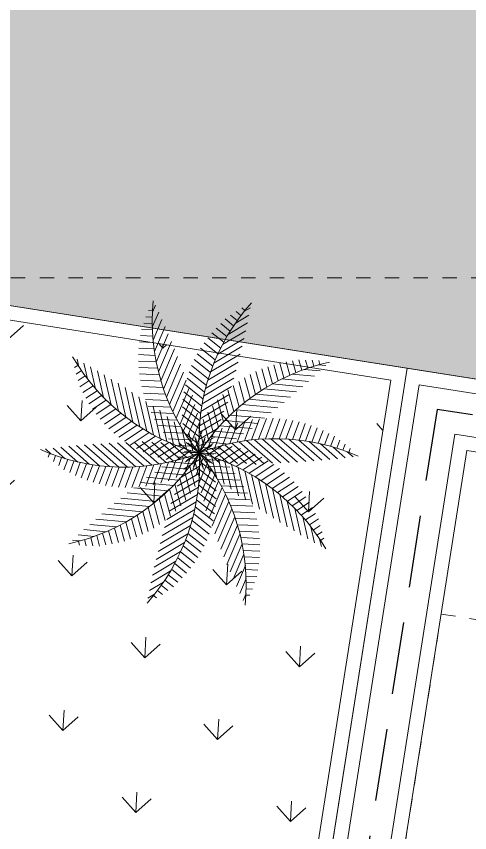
# Model space of a CAD drawing. Header units: inches. Extents: x 0 to 558, y -1 to 295.
# Drawn here: x 396.34 to 399.49, y 190.48 to 196.15 of the extents above; entities that cross this region are included whole.
import ezdxf

# ---------------------------------------------------------------- set-up
doc = ezdxf.new("R2010")
doc.units = ezdxf.units.IN
doc.header["$MEASUREMENT"] = 0
for name, pattern in [('DASHDOT2', [0.5, 0.25, -0.125, 0, -0.125]), ('DASHED', [0.75, 0.5, -0.25]), ('DASHED2', [0.375, 0.25, -0.125])]:
    doc.linetypes.add(name, pattern=pattern)
for name, color, linetype, lineweight in [('ARSIR', 31, 'Continuous', 5), ('ATAP', 3, 'Continuous', 20), ('DINDING2', 146, 'Continuous', 5), ('GSB', 1, 'Continuous', 15), ('POHON', 98, 'Continuous', 5), ('RUMPUT', 93, 'Continuous', 0), ('SAN', 4, 'Continuous', 5)]:
    doc.layers.add(name, color=color, linetype=linetype, lineweight=lineweight)
doc.layers.add('HID', color=1, linetype='Continuous')
pattern_1 = [(86.66968846814034, (37.07979678488971, 226.1472495293129), (-0.5066041251576352, 0.5692059985833484), [0.1428749999999999, -0.9347549999999997]), (41.66968846814034, (37.07979678488971, 226.1472495293129), (-0.5066044704663831, 0.5692063865624448), [0.142875, -0.6191249999999999]), (131.6696884681403, (37.07979678488971, 226.1472495293129), (-0.5692063865624448, -0.5066044704663831), [0.142875, -0.6191249999999999])]

# ---------------------------------------------------------------- blocks, each defined once
blk = doc.blocks.new('DENAH LT1')
at = {"layer": 'ATAP', "linetype": 'DASHED2', "ltscale": 0.3}
blk.add_lwpolyline([(-0.1999999999995916, 16.875), (-0.1999999999995916, 17.75000000000045), (-3.799999999999501, 17.75000000000001), (-3.799999999999501, 16.875)], dxfattribs=at)
at = {"layer": 'HID', "linetype": 'DASHED'}
blk.add_lwpolyline([(12.35000000000082, 15.40000000000055), (12.85000000000082, 15.40000000000055), (12.85000000000036, -2), (-8.349999999999909, -2), (-8.349999999999909, 11.90000000000009), (-8.349999999999454, 11.90000000000009), (-8.349999999999454, 12.5), (-5.199999999999364, 12.5), (-5.199999999999364, 18), (9.200000000000728, 18), (9.200000000000728, 15.40000000000055), (12.35000000000082, 15.40000000000055)], close=True, dxfattribs=at)
at = {"layer": 'SAN', "ltscale": 0.01}
for points in [[(-8.599999999999454, 12.40000000000009), (-8.599999999999454, 12.75), (-5.449999999999364, 12.75), (-5.449999999999364, 18.25), (9.450000000000728, 18.25), (9.450000000000728, 15.65000000000055), (12.60000000000082, 15.65000000000055), (12.60000000000082, 15.65000000000055), (13.10000000000082, 15.65000000000055), (13.10000000000036, -2.25), (-8.599999999999454, -2.25), (-8.599999999999454, 12.40000000000009), (-8.599999999999454, 12.40000000000009)], [(-8.499999999999545, 12.30000000000018), (-8.499999999999545, 12.65000000000055), (-5.349999999999455, 12.65000000000055), (-5.349999999999455, 18.15000000000055), (9.350000000000819, 18.15000000000055), (9.350000000000819, 15.55000000000018), (12.50000000000091, 15.55000000000018), (12.50000000000091, 15.55000000000018), (13.00000000000045, 15.55000000000018), (13.00000000000045, -2.149999999999636), (-8.499999999999545, -2.149999999999636), (-8.499999999999545, 12.30000000000018), (-8.499999999999545, 12.30000000000018)], [(-8.199999999999818, 12), (-8.199999999999818, 12.35000000000036), (-5.049999999999273, 12.35000000000036), (-5.049999999999273, 17.85000000000036), (9.050000000000637, 17.85000000000036), (9.050000000000637, 15.25), (12.20000000000073, 15.25), (12.20000000000073, 15.25), (12.70000000000073, 15.25), (12.70000000000073, -1.849999999999909), (-8.199999999999818, -1.849999999999909), (-8.199999999999818, 12), (-8.199999999999818, 12)], [(-8.099999999999454, 11.90000000000009), (-8.099999999999454, 12.25), (-4.949999999999364, 12.25), (-4.949999999999364, 17.75), (8.950000000000728, 17.75), (8.950000000000728, 15.15000000000055), (12.10000000000082, 15.15000000000055), (12.10000000000082, 15.15000000000055)]]:
    blk.add_lwpolyline(points, dxfattribs=at)
blk = doc.blocks.new('A$C08441736')
at = {"color": 82}
for p, q in [((0.00566543442131916, 0.7472691270879961), (-0.01974977966399287, 0.7762908332818126)), ((0.002807607753356147, 0.754835075970675), (0.02185684412925323, 0.7619937811421488)), ((0.02946861037508409, 0.6757506528826956), (-0.02457915258065034, 0.7374679491316772)), ((0.01379679417151334, 0.7247020872500829), (0.04359233046906254, 0.735899253140165)), ((0.02386531215934951, 0.694223111229878), (0.0635082221866233, 0.7091209212745626)), ((0.05716982247656041, 0.5554434409701418), (-0.03322720528564879, 0.6586680674360558)), ((0.0458468585029489, 0.6127107251555899), (-0.02907458873705928, 0.6982637416328613)), ((0.03300972796386568, 0.663396857505286), (0.08471192071885575, 0.6828265473546931)), ((0.06473037586848869, 0.5024724642686946), (-0.03702761772409349, 0.6186702103510975)), ((0.04122395243398194, 0.6322210377726624), (0.09819646773402912, 0.6536313154269715)), ((0.04849915342044239, 0.6006923329093283), (0.1130781847703284, 0.624961140150246)), ((0.06932718250917508, 0.4528857985220568), (-0.04046589991924911, 0.578258835697877)), ((0.05482362643432789, 0.5688063443670286), (0.1263643101218606, 0.5956913413390156)), ((-0.2666918404893454, 0.4694586146897332), (-0.2208832146974167, 0.538921085503855)), ((0.07149513377830788, 0.4060726497225474), (-0.0435315398944694, 0.5374219398200448)), ((0.06018261905938743, 0.5365575281860621), (0.1380715917463536, 0.565828212877685)), ((0.06455810279627648, 0.5039391092543698), (0.1482035497565011, 0.5353730776249903)), ((-0.2439793741864275, 0.4456416042565444), (-0.1947852091228128, 0.5202377790136552)), ((-0.2218580361830151, 0.4209282291858905), (-0.1696193169514689, 0.5001410509472464)), ((0.07161347919416881, 0.3615999517524948), (-0.04621339081740766, 0.4961467941175514)), ((0.0679284837784611, 0.4709429725944596), (0.1567506238249644, 0.5043223428088395)), ((-0.200342836100985, 0.395295729453753), (-0.1453990903044861, 0.4786103513798315)), ((-0.1794513575636968, 0.3687174419174998), (-0.1221465939953446, 0.4556122220612632)), ((0.06996276013348961, 0.3191473536054466), (-0.04849961653441926, 0.4544198828524945)), ((0.07026824096025602, 0.4375595273945145), (0.163689771112706, 0.4726673489277514)), ((-0.2101127245220167, 0.4071418029772511), (-0.372629616358495, 0.4440359660337253)), ((-0.1592040857932985, 0.3411623035595841), (-0.09989339580207994, 0.4310987948045896)), ((0.06675740367071836, 0.2784700003873045), (-0.05037763088962442, 0.4122268338572002)), ((0.07154747668954241, 0.4037775381134943), (0.1689834745446868, 0.4403939970606863)), ((-0.1808427366245919, 0.3705434598219259), (-0.3511064460506782, 0.4091962853047686)), ((-0.1546065971754947, 0.3346338530685725), (-0.3290151870935644, 0.3742276385647984)), ((-0.1396248141135347, 0.3125942350821512), (-0.07868207214907451, 0.4050055083272164)), ((-0.1207411503147712, 0.2829713730740712), (-0.05856840823259885, 0.3772477720635225)), ((0.07077943387875986, 0.3349634551150816), (0.1744011313708283, 0.3739045006811985)), ((0.07173135968986184, 0.3695839151537894), (0.1725780590376136, 0.4074821161053161)), ((-0.1309890458361884, 0.2993187113926867), (-0.3063383194862928, 0.3391260484687246)), ((-0.1025851512842938, 0.2522451076816979), (-0.03962458334714516, 0.3477161360561434)), ((0.06216561230936855, 0.239375821174622), (-0.05183402993761547, 0.3695523411277806)), ((0.06864475738896336, 0.2998985172383688), (0.174357839285591, 0.3396255052988132)), ((0.1909946142659727, 0.1571190772575214), (0.1752828049587184, 0.329441402647613)), ((0.2176884335036204, 0.1860479453779104), (0.2015444940145606, 0.363109742610178)), ((-0.109672685363675, 0.2645259800958651), (-0.2830572130666493, 0.3038872856454526)), ((-0.0851941248928895, 0.2203588666581467), (-0.02194381955201449, 0.3162692418936382)), ((0.05632212910661626, 0.201710952482209), (-0.05285451600304211, 0.3263800781075639)), ((0.0652728234988227, 0.2643686178915085), (0.1723254554351827, 0.3045990090074687)), ((0.1641282827016711, 0.1300822716430443), (0.1490811948779044, 0.2951141348380558)), ((-0.09040854061795085, 0.2301991374878546), (-0.2591520271716353, 0.2685068459191602)), ((-0.06861165347830298, 0.1872465633918048), (-0.005647303296973114, 0.2827233270185147)), ((0.04933677223766404, 0.1653499926192856), (-0.05773778463544272, 0.2876187376305334)), ((0.06060019717440474, 0.228349918181625), (0.1681454731998504, 0.2687654450016511)), ((0.1371045743162791, 0.1047715269317349), (0.1223472032746941, 0.2666258649524905)), ((-0.07299716348839803, 0.1962929053761992), (-0.2346015982297304, 0.2329799247907538)), ((-0.1984471868928999, 0.1281982177935803), (-0.2036513190779949, 0.2429689379783546)), ((-0.1655687621803764, 0.1111567338722715), (-0.1707493664402972, 0.2254085746709831)), ((0.04130033747129276, 0.1301892616360024), (-0.05352556702227704, 0.2384712352025399)), ((-0.05288891597233891, 0.1528305920825241), (0.009105190539571244, 0.2468361148369374)), ((-0.03808642008185608, 0.1170192011278894), (0.02209830816702548, 0.2082810509906796)), ((0.05455277482815408, 0.1918145699722003), (0.1616118377610208, 0.2320473778573693)), ((0.1099360028843096, 0.08104959586829173), (0.09686678179357529, 0.2243888208647011)), ((-0.05727599994051528, 0.1627703811657349), (-0.2157689012499605, 0.1987510283349651)), ((-0.1326195999610296, 0.09255522143683195), (-0.137720374150896, 0.2050465084469934)), ((-0.09959472175923947, 0.07228388634386779), (-0.1045466232503537, 0.1814919694988762)), ((0.03228879813110013, 0.09614200537512763), (-0.05314224404918914, 0.1936959585963825)), ((-0.02427630925884795, 0.07970299492074169), (0.03303244322840831, 0.1666038237105476)), ((0.04704353628967006, 0.1547298710734003), (0.152452881917973, 0.1943427150100676)), ((0.08263303930145408, 0.05880163686603056), (0.07085864933672183, 0.1879395495720353)), ((-0.2084497039024756, 0.1330942074615751), (-0.3674827582795341, 0.0649008617813762)), ((-0.04311065310889493, 0.1296010544289344), (-0.1834729685027166, 0.1614657430321106)), ((-0.03038866646942191, 0.09675939557742495), (-0.1568446064467251, 0.1254670949203301)), ((-0.0664881917291849, 0.05021182083096416), (-0.07120346261518751, 0.1542013076864842)), ((0.02236636693141241, 0.0631348991532067), (-0.05225500005033263, 0.1483452531189371)), ((0.03796959955702172, 0.1170571584173397), (0.1403024369584731, 0.1555138502165159)), ((0.05520453357728686, 0.03793058572341489), (0.04491996894924247, 0.1507285491961639)), ((0.1365798517828074, 0.0009517392532594475), (0.2102593123450726, 0.1245975036519857)), ((-0.1744340207131542, 0.1158976401668802), (-0.3267388437476984, 0.05058935890019332)), ((-0.1420112868810523, 0.09801801646857615), (-0.2913836313021894, 0.03396718151438043)), ((-0.161694104339016, -0.003073097961526829), (-0.2319414368590564, 0.08493610510473634)), ((-0.1230612248246859, -6.141618461915309e-05), (-0.1912582979951011, 0.08537912434360319)), ((-0.08330384480947411, 0.001541437820726751), (-0.148242065856462, 0.08289913323579677)), ((-0.01901499167739419, 0.06422382698269011), (-0.1294703351128017, 0.08929911241990252)), ((0.01158777512872604, 0.03110544519077084), (-0.05084354363143864, 0.1023959479686183)), ((-0.03329285898968129, 0.02618132102906184), (-0.03765503533060026, 0.1223837429535486)), ((-0.01154549432744162, 0.04075018516845842), (0.04147179572232251, 0.1211436023264926)), ((1.894704264335178e-14, -1.880081052944987e-13), (-0.003845758243248748, 0.08481345737150472)), ((0.02765802895538512, 0.01835371044935618), (0.01905353725850189, 0.1127251471825726)), ((0.0272082982269601, 0.07875033395588431), (0.1246510784902195, 0.1153693417328074)), ((0.06695644472972218, -0.001761922239592681), (0.1249370365837962, 0.09553866255534753)), ((0.1014142680523294, -0.0009989583318413511), (0.1677939470728966, 0.1103966204414351)), ((-0.1992842312047717, -0.007391189908092856), (-0.2706309751609296, 0.08199540815473581)), ((-0.1110548394786971, 0.07950964940775544), (-0.2433399320319482, 0.02278582504208476)), ((-0.08145869335140878, 0.06041798539996412), (-0.2006376601337222, 0.009314065454344638)), ((-0.04232348310050116, 0.001612082126875986), (-0.1023989227347981, 0.07687745344270765)), ((-0.008908614943104763, 0.03197595710442906), (-0.1013201189626472, 0.05295497694084384)), ((1.894704264335178e-14, -1.880081052944987e-13), (-0.0529633832140553, 0.06635504838595584)), ((1.894789002596298e-14, -1.860837407444866e-13), (-0.04888597462231965, 0.05582303527801274)), ((1.894704264335178e-14, -1.880081052944987e-13), (-0.006737627381290692, 0.0738962391444137)), ((1.894704264335178e-14, -1.880081052944987e-13), (0.04674081566398187, 0.07087600834448317)), ((1.894704264335178e-14, -1.880081052944987e-13), (0.03798426451583729, 0.06374359129837201)), ((0.01461185675095773, 0.03975386362128421), (0.1047578103838111, 0.07363072313024543)), ((0.03316385578291256, -0.001408517864099476), (0.08167281452160252, 0.07999717155953721)), ((0.06830026056613134, 0.04771772204520906), (0.1686572385031047, 0.02006769247275918)), ((0.0995225227043431, 0.07238325981776446), (0.2049158035362443, 0.04334564438093465)), ((-0.1014142680522915, 0.0009989583314653347), (-0.1677939470728587, -0.1103966204418111)), ((-0.05313326976122303, 0.04078143579230484), (-0.1572324026970039, -0.003856254058410107)), ((-0.03518797518921551, -0.0235729173552091), (-0.1280299020656827, 0.002006589685229696)), ((-0.06695644472968436, 0.001761922239216664), (-0.1249370365837583, -0.09553866255572348)), ((-0.02600221689933929, 0.02063274022693533), (-0.1130958525943055, -0.01671299540492519)), ((1.894704264335178e-14, -1.880081052944987e-13), (-0.0818507959562948, 0.02255126624202327)), ((-0.03316385578287466, 0.001408517863723459), (-0.0816728145215647, -0.07999717155991322)), ((1.894704264335178e-14, -1.880081052944987e-13), (-0.07236154113076028, 0.01642732929051107)), ((1.894789002596298e-14, -1.860837407444866e-13), (0.0794739866494738, 0.02986633311671155)), ((1.894704264335178e-14, -1.880081052944987e-13), (0.06819745840560268, 0.02924305814128713)), ((0.02600221689937713, -0.02063274022731134), (0.1130958525943282, 0.01671299540454924)), ((0.03518797518925335, 0.02357291735483309), (0.1280299020657205, -0.00200658968560566)), ((0.05313326976126087, -0.04078143579268079), (0.1572324026970265, 0.003856254058034097)), ((0.1230612248247237, 6.141618424319036e-05), (0.1912582979951389, -0.08537912434397919)), ((0.1616941043390538, 0.003073097961150812), (0.2319414368590942, -0.08493610510511235)), ((-0.2092430108197768, -0.0087665843703575), (-0.2940729563988652, -0.1511246226212385)), ((-0.1725030890191331, -0.004173899009777032), (-0.2556997179623468, -0.143790974142743)), ((-0.1365798517827696, -0.0009517392536354101), (-0.2102593123450347, -0.1245975036523617)), ((-0.06830026056609352, -0.04771772204558507), (-0.1686572385030668, -0.0200676924731352)), ((-0.01461185675091989, -0.03975386362166015), (-0.1047578103837733, -0.07363072313062144)), ((1.894621879914643e-14, -1.898790152736771e-13), (-0.07947398664943592, -0.02986633311708757)), ((1.894704264335178e-14, -1.880081052944987e-13), (-0.06819745840558004, -0.02924305814166313)), ((-0.05520453357724902, -0.03793058572379085), (-0.04491996894920457, -0.1507285491965398)), ((1.894704264335178e-14, -1.880081052944987e-13), (-0.04674081566394403, -0.07087600834485912)), ((0.01154549432747946, -0.04075018516883443), (-0.04147179572228465, -0.1211436023268686)), ((1.894704264335178e-14, -1.880081052944987e-13), (-0.03798426451579944, -0.06374359129874796)), ((-0.02765802895534727, -0.01835371044973219), (-0.01905353725846404, -0.1127251471829486)), ((-0.01158777512868821, -0.03110544519114685), (0.05084354363147653, -0.1023959479689942)), ((1.894704264335178e-14, -1.880081052944987e-13), (0.07236154113079812, -0.01642732929088709)), ((1.894704264335178e-14, -1.880081052944987e-13), (0.003845758243286589, -0.08481345737188073)), ((1.894704264335178e-14, -1.880081052944987e-13), (0.05296338321409319, -0.06635504838633179)), ((1.894704264335178e-14, -1.880081052944987e-13), (0.08185079595633261, -0.02255126624239929)), ((1.894704264335178e-14, -1.880081052944987e-13), (0.006737627381328533, -0.07389623914478972)), ((1.894621879914643e-14, -1.898790152736771e-13), (0.04888597462235755, -0.05582303527838876)), ((0.008908614943142603, -0.03197595710480507), (0.101320118962685, -0.05295497694121985)), ((0.03329285898971913, -0.02618132102943786), (0.0376550353306381, -0.1223837429539246)), ((0.042323483100539, -0.001612082127252002), (0.102398922734836, -0.07687745344308365)), ((0.08145869335144662, -0.06041798540034014), (0.2006376601337449, -0.009314065454720648)), ((0.08330384480951193, -0.001541437821102714), (0.1482420658564999, -0.08289913323617279)), ((-0.1290069566399915, -0.0975275983894172), (-0.2375687540865585, -0.06761700351559412)), ((-0.09952252270430527, -0.07238325981814046), (-0.2049158035362065, -0.04334564438131067)), ((-0.0272082982269222, -0.07875033395626028), (-0.1246510784901816, -0.1153693417331834)), ((-0.1099360028842717, -0.08104959586866774), (-0.09686678179353746, -0.2243888208650771)), ((-0.08263303930141624, -0.05880163686640657), (-0.07085864933668401, -0.1879395495724113)), ((0.02427630925888579, -0.07970299492111771), (-0.03303244322837047, -0.1666038237109236)), ((-0.02236636693137457, -0.06313489915358272), (0.05225500005037047, -0.1483452531193132)), ((0.01901499167743204, -0.06422382698306607), (0.1294703351128396, -0.08929911242027852)), ((0.06648819172920754, -0.05021182083134016), (0.07120346261522535, -0.1542013076868602)), ((0.0995947217592773, -0.07228388634424375), (0.1045466232503763, -0.1814919694992523)), ((-0.1832473036460108, -0.1491190622882713), (-0.2940089102437767, -0.1186023831208163)), ((-0.1568798973308638, -0.1231159303609666), (-0.2671407497786227, -0.09273721735528798)), ((-0.03796959955698388, -0.1170571584177157), (-0.1403024369584352, -0.1555138502168919)), ((-0.1371045743162412, -0.1047715269321109), (-0.1223472032746563, -0.2666258649528666)), ((-0.03228879813106229, -0.09614200537550363), (0.05314224404922698, -0.1936959585967586)), ((0.03808642008189392, -0.1170192011282654), (-0.02209830816698764, -0.2082810509910556)), ((0.03038866646945975, -0.09675939557780096), (0.156844606446763, -0.1254670949207062)), ((0.1326195999610523, -0.0925552214372079), (0.1377203741509186, -0.2050465084473693)), ((0.1655687621804142, -0.1111567338726474), (0.170749366440335, -0.2254085746713592)), ((-0.208198798247044, -0.1755123016258908), (-0.3184530273680514, -0.1451354134577721)), ((-0.1909946142659348, -0.1571190772578974), (-0.1752828049586806, -0.3294414026479889)), ((-0.1641282827016333, -0.1300822716434203), (-0.1490811948778664, -0.2951141348384319)), ((-0.04704353628963222, -0.1547298710737763), (-0.1524528819179351, -0.1943427150104436)), ((-0.04130033747125492, -0.1301892616363784), (0.05352556702231488, -0.2384712352029159)), ((0.05288891597237674, -0.1528305920829001), (-0.009105190539533351, -0.2468361148373134)), ((0.04311065310893277, -0.1296010544293104), (0.1834729685027544, -0.1614657430324866)), ((0.05727599994055312, -0.1627703811661109), (0.2157689012499985, -0.1987510283353411)), ((0.1984471868929226, -0.1281982177939563), (0.2036513190780176, -0.2429689379787305)), ((-0.2176884335035826, -0.1860479453782864), (-0.2015444940145227, -0.363109742610554)), ((-0.05455277482811623, -0.1918145699725763), (-0.161611837760983, -0.2320473778577454)), ((-0.05632212910657841, -0.201710952482585), (0.05285451600308001, -0.32638007810794)), ((-0.0493367722376262, -0.1653499926196616), (0.05773778463548056, -0.2876187376309095)), ((0.06861165347834079, -0.1872465633921809), (0.005647303297010955, -0.2827233270188906)), ((-0.2441911696789043, -0.2170725541608021), (-0.2278642914922323, -0.396140767150665)), ((-0.0606001971743669, -0.228349918182001), (-0.1681454731998125, -0.2687654450020271)), ((-0.06216561230933071, -0.2393758211749979), (0.05183402993765331, -0.3695523411281566)), ((0.08519412489292738, -0.2203588666585228), (0.02194381955205233, -0.3162692418940143)), ((-0.06527282349878487, -0.2643686178918845), (-0.1723254554351449, -0.3045990090078449)), ((-0.06675740367068055, -0.2784700003876805), (0.05037763088966226, -0.4122268338575761)), ((0.1025851512843316, -0.252245107682074), (0.03962458334718306, -0.3477161360565194)), ((0.1207411503148091, -0.2829713730744472), (0.05856840823263669, -0.3772477720638985)), ((-0.06864475738892553, -0.2998985172387449), (-0.1743578392855532, -0.3396255052991892)), ((-0.06996276013345179, -0.3191473536058225), (0.04849961653445711, -0.4544198828528705)), ((0.1396248141135725, -0.3125942350825272), (0.0786820721491124, -0.4050055083275924)), ((-0.07077943387872196, -0.3349634551154577), (-0.1744011313707905, -0.3739045006815744)), ((-0.07173135968982401, -0.3695839151541656), (-0.1725780590375757, -0.4074821161056921)), ((-0.071613479194131, -0.361599951752871), (0.0462133908174455, -0.4961467941179275)), ((-0.0715474766895046, -0.4037775381138702), (-0.168983474544649, -0.4403939970610622)), ((-0.07149513377826998, -0.4060726497229234), (0.0435315398945073, -0.5374219398204205)), ((-0.07026824096021819, -0.4375595273948904), (-0.1636897711126681, -0.4726673489281273)), ((-0.06792848377842325, -0.4709429725948356), (-0.1567506238249265, -0.5043223428092157)), ((-0.06932718250913726, -0.4528857985224329), (0.04046589991928696, -0.5782588356982526)), ((-0.06455810279623866, -0.5039391092547456), (-0.1482035497564632, -0.5353730776253665)), ((-0.06473037586845086, -0.5024724642690706), (0.03702761772413133, -0.6186702103514737)), ((-0.06018261905934958, -0.5365575281864384), (-0.1380715917463158, -0.5658282128780614)), ((-0.05482362643429005, -0.568806344367405), (-0.1263643101218227, -0.5956913413393919)), ((-0.05716982247652257, -0.555443440970518), (0.03322720528568663, -0.6586680674364314)), ((-0.04849915342040454, -0.600692332909704), (-0.1130781847702906, -0.6249611401506217)), ((-0.04584685850291106, -0.6127107251559655), (0.02907458873709712, -0.698263741633237)), ((-0.0412239524339441, -0.6322210377730381), (-0.0981964677339913, -0.6536313154273468)), ((-0.03300972796382784, -0.6633968575056617), (-0.08471192071881792, -0.6828265473550683)), ((-0.02386531215931166, -0.6942231112302543), (-0.06350822218658542, -0.7091209212749394)), ((-0.02946861037504625, -0.6757506528830713), (0.02457915258068824, -0.737467949132053)), ((-0.01379679417147544, -0.7247020872504593), (-0.0435923304690247, -0.7358992531405402)), ((-0.002807607753318306, -0.7548350759710502), (-0.02185684412921539, -0.7619937811425244)), ((-0.005665434421281318, -0.7472691270883718), (0.01974977966403072, -0.7762908332821878))]:
    blk.add_line(p, q, dxfattribs=at)
at = {"color": 60}
for p, q in [((-0.4414095231827273, 0.6123246748421789), (-0.430206148550073, 0.6293130491928041)), ((-0.4148073582386272, 0.5944058565871884), (-0.3972837919950631, 0.6209779309009567)), ((-0.4346503396685519, 0.6078834819865543), (-0.4722702106763222, 0.6164238474799085)), ((-0.3733556613975053, 0.5640149767260447), (-0.4533577366831734, 0.5821768402535614)), ((-0.3887466634686426, 0.5756659734013995), (-0.3654315885858285, 0.6110200727785069)), ((-0.363229458356432, 0.5561019630160045), (-0.3328219909212946, 0.6022106987121744)), ((-0.3382593240975297, 0.5357083950413065), (-0.3047522364602044, 0.5865172777972973)), ((-0.3230514405004126, 0.5226414965785995), (-0.4339509659352039, 0.5478176190606636)), ((-0.3138414551194256, 0.5144773928435397), (-0.2758607682640374, 0.5720698725694441)), ((-0.2899827351508087, 0.4923985181964611), (-0.2479077109864554, 0.5561994964509658)), ((-0.2802301051360021, 0.4829667616867919), (-0.4140367499466888, 0.5133431989660305)), ((-0.2429779300504193, 0.4445563231096279), (-0.3936011976771809, 0.478750426461771)), ((-0.620727337299771, 0.2363950198650831), (-0.6232292142329074, 0.2915708315503603)), ((-0.588539035835346, 0.2345733534627402), (-0.5912959444741592, 0.2953735750380471)), ((-0.5563052948824146, 0.2317495751548699), (-0.5594302839842005, 0.3006673576068714)), ((-0.5240255480589879, 0.2279111940848522), (-0.5274874125711245, 0.3042583484441464)), ((-0.491699081493399, 0.2230424666932987), (-0.49546814067111, 0.3061644207214747)), ((-0.4593250227838573, 0.2171241532336738), (-0.4633726386229604, 0.3063893310507857)), ((-0.4269023269998735, 0.2101332090525522), (-0.4312004438009683, 0.3049228767928281)), ((-0.3944297591742044, 0.202042398469275), (-0.3989504411586888, 0.3017404669722721)), ((-0.3619058725549101, 0.1928198151538613), (-0.3666208152391661, 0.2968020639242324)), ((-0.329328981651264, 0.1824282876857593), (-0.3342089686970002, 0.2900503863975439)), ((-0.7170232192209041, 0.2359270600741236), (-0.717945014652461, 0.2562561220155823)), ((-0.6849691985851705, 0.2370667918199288), (-0.6864110090965113, 0.2688641453210852)), ((-0.6528706266647502, 0.2372239999003084), (-0.6547889530813504, 0.2795303242894115)), ((-0.2966971287873315, 0.1708246419350327), (-0.3017113984133021, 0.2814081774230847)), ((-0.2640080424390449, 0.157958782238638), (-0.2691235144728948, 0.2707742120800619)), ((-0.7089444572266999, 0.2363070079658156), (-0.7443994730843609, 0.2211039034165961)), ((-0.6335707604084437, 0.2368447496239568), (-0.7089690744354248, 0.2045139658615422)), ((-0.5685550693472079, 0.2329409802396235), (-0.6730728235969493, 0.1881237856432602)), ((-0.5105916572575674, 0.2260131948754874), (-0.636698328719612, 0.1719386763844936)), ((-0.457876925206159, 0.2168347764362963), (-0.5998324981302456, 0.1559642517924772)), ((-0.4092967122546379, 0.2058834769359668), (-0.5624614845636171, 0.1402064495720067)), ((-0.3641048282554302, 0.1934792625782319), (-0.5245706234847167, 0.124671557873195)), ((-0.3217722083090735, 0.1798489962987059), (-0.4861443647148828, 0.1093662446098275)), ((-0.2819074884503658, 0.1651604948966784), (-0.4471661964509221, 0.09429759004026869)), ((-0.2442115362266202, 0.1495420263151125), (-0.4076185606130202, 0.07947312306601757)), ((-0.3404412246288664, -0.03619415831529195), (-0.4094972252768989, 0.05032248745545059)), ((-0.3064328356548943, -0.02738869459048499), (-0.3768825853563751, 0.0608741063589372)), ((-0.2715999084817916, -0.01961625158259373), (-0.342942366666614, 0.06976497706184238)), ((-0.2359001684716202, -0.01292979297101145), (-0.3075709365699105, 0.07686275796575437)), ((-0.4378579204172777, -0.06838426156197583), (-0.5001162833170136, 0.009615979962525544)), ((-0.406124644958314, -0.05672842729414657), (-0.4710583460448183, 0.02462360529919397)), ((-0.373661399998832, -0.04598713357464386), (-0.4408680748947155, 0.03821258883663761)), ((-0.4992241245611433, -0.09432734454596081), (-0.5549674696258389, -0.02448942758320402)), ((-0.4688844387791969, -0.0809255547738465), (-0.5280776570825246, -0.006765472349100759)), ((-0.3251468521595958, -0.03208341705117194), (-0.4171917849912998, -0.1865493427264099)), ((-0.2854698806958132, -0.02256189877154273), (-0.3764834724505218, -0.1752970713326047)), ((-0.2468701652410948, -0.01484818610936702), (-0.3354475660041987, -0.1634950456578043)), ((-0.5579084125819138, -0.1236304597506659), (-0.6055848511913504, -0.0638991473074784)), ((-0.5288939856040719, -0.1085683226454243), (-0.5808010772511347, -0.04353664663064008)), ((-0.4521432673895602, -0.0740153395728999), (-0.5374521830281342, -0.2171771651843196)), ((-0.4082912509606168, -0.05748743685212229), (-0.4976666522472903, -0.2074734672355831)), ((-0.3660317725036853, -0.04363206421474832), (-0.4575829184543325, -0.1972693375642124)), ((-0.6140168395901312, -0.1561607362835934), (-0.6519846991089558, -0.1085927940072137)), ((-0.5862794201218243, -0.1394987033646671), (-0.629316445558383, -0.08557986865397967)), ((-0.5459245506788617, -0.1172697304723576), (-0.6161627865019045, -0.2351405765952933)), ((-0.4978824975974162, -0.09371028489277178), (-0.5769481718542878, -0.2263949660316391)), ((-0.6676202007313253, -0.1918294786155644), (-0.6940391929577484, -0.1587305071919969)), ((-0.6411284711408209, -0.1736067861031608), (-0.6755840604894219, -0.1304391831356838)), ((-0.5968899861794228, -0.1457350731782327), (-0.6551037395485063, -0.2434269397976124)), ((-0.69349608631894, -0.210823729818719), (-0.713352550975188, -0.1859466054152893)), ((-0.6517833632214599, -0.1807921217775889), (-0.6937783227259042, -0.251266292315614)), ((-0.2541483438338258, -0.2293880202834584), (-0.3608690303834959, -0.1999846823218154)), ((-0.2318107009195955, -0.202274620993601), (-0.3406853184016512, -0.1722778389566167)), ((-0.7124458882600825, -0.2255307113181309), (-0.7321934379816866, -0.2586702167066561)), ((-0.7187584162395336, -0.2305866727764757), (-0.7314532872111205, -0.2146819339464287)), ((-0.2752678638307094, -0.2568370328548024), (-0.3791305610373901, -0.2282211188618342)), ((-0.3140392383043259, -0.312690457972206), (-0.4102547035755286, -0.2861814845578732)), ((-0.2952176066566393, -0.2846083386441922), (-0.3955675993456801, -0.2569602336246496)), ((-0.2965242931080978, -0.2864958893311791), (-0.2806709349187787, -0.4603706796242677)), ((-0.2704796405642869, -0.2504471591975931), (-0.2542403500156027, -0.4285547377269868)), ((-0.331768631740796, -0.3410735072351502), (-0.423247154057986, -0.3158696410037347)), ((-0.3222864621661106, -0.3256428120538776), (-0.3071544149037746, -0.4916064844206778)), ((-0.3484365787600016, -0.3697490027776745), (-0.4345835898821888, -0.3460140572455189)), ((-0.3477138783101615, -0.3684612024883379), (-0.333689253677141, -0.5222790017136537)), ((-0.3786892261080589, -0.4279494800062646), (-0.4523694597285379, -0.4076493406398701)), ((-0.3640693636594019, -0.3987097028352407), (-0.4442877430237913, -0.3766081947261427)), ((-0.3923147337792898, -0.4574632185855199), (-0.4588251146085605, -0.439138493841835)), ((-0.372732821033868, -0.4157596046313969), (-0.3602740024433135, -0.5524041214500148)), ((-0.4049610802862936, -0.4872467324778954), (-0.4636374588290114, -0.4710804066751427)), ((-0.3972332158355573, -0.46874528199504), (-0.3869072931496984, -0.5819968480132836)), ((-0.4166403201613288, -0.517296700457711), (-0.4698887578966611, -0.5026258633287484)), ((-0.4210368745856009, -0.5293725475583927), (-0.4135878323929841, -0.6110713670554606)), ((-0.4273615496945791, -0.5476106163445356), (-0.4681900506488457, -0.5363616799776756)), ((-0.4371310401439066, -0.5781867523017277), (-0.467817664342799, -0.5697320729757973)), ((-0.4459523279547244, -0.6090241339792879), (-0.4655712652379818, -0.6036187879115458)), ((-0.4438172051232492, -0.6012233643855909), (-0.4403143959096517, -0.6396411059253447))]:
    blk.add_line(p, q, dxfattribs=at)
for p, q in [((0.443817205123287, 0.6012233643852146), (0.4403143959096895, 0.6396411059249685)), ((0.3972332158355951, 0.4687452819946641), (0.3869072931497362, 0.5819968480129079)), ((0.4210368745856388, 0.5293725475580164), (0.4135878323930219, 0.6110713670550849)), ((0.4371310401439444, 0.578186752301352), (0.4678176643428367, 0.5697320729754211)), ((0.4459523279547622, 0.6090241339789123), (0.4655712652380195, 0.6036187879111705)), ((0.3727328210339059, 0.4157596046310209), (0.3602740024433514, 0.5524041214496391)), ((0.4273615496946168, 0.5476106163441588), (0.4681900506488836, 0.5363616799772989)), ((0.3477138783101993, 0.3684612024879618), (0.3336892536771788, 0.5222790017132776)), ((0.4166403201613667, 0.517296700457335), (0.469888757896699, 0.5026258633283724)), ((0.2965242931081357, 0.2864958893308029), (0.2806709349188165, 0.4603706796238918)), ((0.3222864621661484, 0.3256428120535016), (0.3071544149038124, 0.4916064844203019)), ((0.3923147337793276, 0.4574632185851439), (0.4588251146085983, 0.439138493841459)), ((0.4049610802863314, 0.4872467324775193), (0.4636374588290492, 0.4710804066747669)), ((0.2704796405643247, 0.2504471591972171), (0.2542403500156405, 0.4285547377266107)), ((0.3786892261080968, 0.4279494800058887), (0.4523694597285758, 0.4076493406394942)), ((0.3640693636594397, 0.3987097028348645), (0.4442877430238291, 0.3766081947257667)), ((0.3317686317408338, 0.3410735072347742), (0.4232471540580238, 0.3158696410033587)), ((0.3484365787600394, 0.3697490027772984), (0.4345835898822267, 0.3460140572451428)), ((0.3140392383043638, 0.3126904579718301), (0.4102547035755663, 0.2861814845574973)), ((0.2752678638307473, 0.2568370328544263), (0.3791305610374278, 0.2282211188614582)), ((0.2952176066566772, 0.284608338643816), (0.3955675993457179, 0.2569602336242737)), ((0.651783363221497, 0.1807921217772128), (0.6937783227259419, 0.251266292315238)), ((0.7124458882601197, 0.2255307113177548), (0.7321934379817249, 0.2586702167062801)), ((0.2541483438338636, 0.2293880202830823), (0.3608690303835338, 0.1999846823214394)), ((0.4082912509606546, 0.05748743685174628), (0.497666652247328, 0.2074734672352071)), ((0.4521432673895981, 0.07401533957252389), (0.5374521830281724, 0.2171771651839435)), ((0.4978824975974539, 0.09371028489239577), (0.5769481718543261, 0.226394966031263)), ((0.5459245506788996, 0.1172697304719816), (0.6161627865019422, 0.2351405765949172)), ((0.59688998617946, 0.1457350731778567), (0.6551037395485446, 0.2434269397972364)), ((0.6934960863189783, 0.2108237298183429), (0.7133525509752264, 0.1859466054149133)), ((0.718758416239572, 0.2305866727760996), (0.7314532872111578, 0.2146819339460527)), ((0.2081987982470818, 0.1755123016255148), (0.3184530273680892, 0.145135413457396)), ((0.2318107009196335, 0.2022746209932249), (0.3406853184016891, 0.1722778389562407)), ((0.2854698806958511, 0.02256189877116677), (0.3764834724505595, 0.1752970713322287)), ((0.3251468521596336, 0.03208341705079592), (0.4171917849913377, 0.1865493427260339)), ((0.3660317725037233, 0.04363206421437232), (0.4575829184543703, 0.1972693375638365)), ((0.6411284711408594, 0.1736067861027848), (0.6755840604894607, 0.1304391831353078)), ((0.6676202007313635, 0.1918294786151884), (0.6940391929577862, 0.1587305071916209)), ((0.1832473036460486, 0.1491190622878953), (0.2940089102438145, 0.1186023831204403)), ((0.2092430108198146, 0.008766584369981484), (0.294072956398903, 0.1511246226208625)), ((0.2468701652411326, 0.014848186108991), (0.3354475660042364, 0.1634950456574283)), ((0.5579084125819516, 0.1236304597502899), (0.605584851191388, 0.06389914730710237)), ((0.5862794201218626, 0.1394987033642911), (0.6293164455584208, 0.08557986865360372)), ((0.6140168395901695, 0.1561607362832174), (0.6519846991089936, 0.1085927940068377)), ((0.1568798973309017, 0.1231159303605907), (0.2671407497786605, 0.09273721735491203)), ((0.4992241245611811, 0.09432734454558485), (0.5549674696258761, 0.02448942758282805)), ((0.5288939856041098, 0.1085683226450482), (0.5808010772511726, 0.04353664663026406)), ((0.3736613999988698, 0.04598713357426791), (0.4408680748947533, -0.03821258883701362)), ((0.4061246449583518, 0.05672842729377055), (0.4710583460448561, -0.02462360529956994)), ((0.4378579204173155, 0.06838426156159981), (0.5001162833170516, -0.009615979962901559)), ((0.4688844387792347, 0.08092555477347049), (0.5280776570825624, 0.006765472348724742)), ((0.1992842312048095, 0.00739118990771684), (0.2706309751609675, -0.08199540815511178)), ((0.235900168471658, 0.01292979297063549), (0.3075709365699483, -0.07686275796613037)), ((0.2715999084818294, 0.01961625158221772), (0.3429423666666518, -0.0697649770622184)), ((0.3064328356549322, 0.02738869459010897), (0.3768825853564128, -0.06087410635931321)), ((0.3404412246289042, 0.03619415831491594), (0.4094972252769367, -0.05032248745582661)), ((0.1420112868810749, -0.09801801646895214), (0.2913836313022273, -0.03396718151475638)), ((0.1744340207131768, -0.1158976401672562), (0.3267388437477362, -0.05058935890056934)), ((0.2084497039024983, -0.1330942074619511), (0.3674827582795719, -0.06490086178175221)), ((0.2442115362266581, -0.1495420263154885), (0.4076185606130427, -0.07947312306639358)), ((0.2819074884503884, -0.1651604948970545), (0.4471661964509447, -0.09429759004064463)), ((0.3217722083091114, -0.1798489962990819), (0.4861443647149206, -0.1093662446102035)), ((0.2640080424390825, -0.157958782239014), (0.2691235144729175, -0.2707742120804379)), ((0.3641048282554528, -0.193479262578608), (0.5245706234847395, -0.1246715578735709)), ((0.4092967122546757, -0.2058834769363428), (0.5624614845636399, -0.1402064495723827)), ((0.4578769252061968, -0.2168347764366723), (0.5998324981302683, -0.1559642517928532)), ((0.2966971287873541, -0.1708246419354087), (0.3017113984133247, -0.2814081774234606)), ((0.3293289816512867, -0.1824282876861354), (0.334208968697038, -0.2900503863979199)), ((0.3619058725549328, -0.1928198151542373), (0.3666208152392038, -0.2968020639246085)), ((0.394429759174227, -0.2020423984696511), (0.3989504411587266, -0.3017404669726481)), ((0.5105916572575901, -0.2260131948758635), (0.6366983287196347, -0.1719386763848696)), ((0.5685550693472458, -0.2329409802399996), (0.673072823596987, -0.1881237856436362)), ((0.6335707604084667, -0.2368447496243328), (0.708969074435462, -0.2045139658619183)), ((0.09040854061798867, -0.2301991374882306), (0.2591520271716731, -0.2685068459195361)), ((0.4269023269999113, -0.2101332090529282), (0.431200443800991, -0.3049228767932042)), ((0.4593250227838951, -0.2171241532340497), (0.4633726386229829, -0.3063893310511618)), ((0.4916990814934368, -0.2230424666936746), (0.4954681406711478, -0.3061644207218509)), ((0.5240255480590108, -0.2279111940852281), (0.5274874125711473, -0.3042583484445224)), ((0.5563052948824374, -0.231749575155246), (0.5594302839842377, -0.3006673576072473)), ((0.588539035835368, -0.2345733534631163), (0.5912959444741965, -0.2953735750384232)), ((0.6207273372997945, -0.2363950198654592), (0.6232292142329302, -0.2915708315507362)), ((0.6528706266647729, -0.2372239999006843), (0.6547889530813883, -0.2795303242897875)), ((0.6849691985851933, -0.2370667918203047), (0.6864110090965334, -0.2688641453214613)), ((0.7089444572267227, -0.2363070079661916), (0.7443994730843981, -0.2211039034169722)), ((0.7170232192209269, -0.2359270600744996), (0.7179450146524837, -0.2562561220159583)), ((0.1096726853637128, -0.2645259800962412), (0.2830572130666871, -0.3038872856458287)), ((0.1309890458362263, -0.2993187113930626), (0.3063383194863306, -0.3391260484691007)), ((0.1592040857933363, -0.3411623035599601), (0.09989339580211777, -0.4310987948049655)), ((0.1794513575637346, -0.3687174419178759), (0.1221465939953824, -0.4556122220616392)), ((0.1546065971755325, -0.3346338530689485), (0.3290151870936022, -0.3742276385651744)), ((0.2003428361010228, -0.395295729454129), (0.145399090304524, -0.4786103513802077)), ((0.1808427366246298, -0.3705434598223019), (0.3511064460507161, -0.4091962853051446)), ((0.2101127245220545, -0.407141802977627), (0.3726296163585328, -0.4440359660341012)), ((0.221858036183053, -0.4209282291862666), (0.1696193169515067, -0.5001410509476226)), ((0.2439793741864654, -0.4456416042569203), (0.1947852091228507, -0.5202377790140312)), ((0.2429779300504573, -0.4445563231100041), (0.3936011976772187, -0.4787504264621469)), ((0.2666918404893831, -0.4694586146901093), (0.2208832146974547, -0.5389210855042312)), ((0.2899827351508465, -0.4923985181968373), (0.2479077109864934, -0.5561994964513423)), ((0.2802301051360399, -0.482966761687168), (0.4140367499467266, -0.5133431989664067)), ((0.3138414551194633, -0.5144773928439155), (0.2758607682640752, -0.5720698725698198)), ((0.3230514405004505, -0.5226414965789756), (0.4339509659352417, -0.5478176190610399)), ((0.3382593240975675, -0.5357083950416829), (0.3047522364602423, -0.5865172777976742)), ((0.3632294583564698, -0.5561019630163806), (0.3328219909213325, -0.6022106987125505)), ((0.3887466634686803, -0.5756659734017756), (0.3654315885858663, -0.6110200727788831)), ((0.3733556613975431, -0.5640149767264204), (0.4533577366832112, -0.5821768402539382)), ((0.414807358238665, -0.5944058565875653), (0.397283791995101, -0.6209779309013318)), ((0.4414095231827649, -0.612324674842555), (0.4302061485501108, -0.6293130491931801)), ((0.4346503396685897, -0.6078834819869304), (0.47227021067636, -0.6164238474802852))]:
    blk.add_line(p, q)
at = {"color": 106}
for p, q in [((0.2441911696789422, 0.2170725541604261), (0.2278642914922701, 0.3961407671502891)), ((0.172503089019171, 0.004173899009401015), (0.2556997179623846, 0.143790974142367)), ((0.1290069566400294, 0.09752759838904125), (0.2375687540865964, 0.0676170035152181)), ((0.1110548394787197, -0.07950964940813138), (0.2433399320319709, -0.02278582504246077)), ((0.2312590850178831, -0.1437725398336555), (0.2364393780809248, -0.2580175175684619)), ((0.07299716348843588, -0.1962929053765752), (0.2346015982297682, -0.2329799247911298))]:
    blk.add_line(p, q, dxfattribs=at)
at = {"color": 85}
blk.add_line((-0.2312590850178605, 0.1437725398332795), (-0.2364393780809022, 0.2580175175680859), dxfattribs=at)
at = {"color": 82}
for centre, start, end in [((-0.9753237262941856, 0.3810504743363788), 338.6598460027291, 23.6829047089455), ((-1.013029318783155, -0.2650045930739457), 14.65984600272911, 59.68290470894551), ((-0.6637921430971282, -0.8098369131049169), 50.6598460027291, 95.6829047089455), ((-0.06100893021311392, -1.045339057674182), 86.65984600272913, 131.6829047089455), ((0.565077620395048, -0.8815572119797728), 122.6598460027291, 167.6829047089456), ((0.9753237262942239, -0.3810504743367548), 158.6598460027291, 203.6829047089455)]:
    blk.add_arc(centre, 1.047117870664299, start, end, dxfattribs=at)
for centre, start, end in [((-0.5650776203949656, 0.8815572119793964), 302.6598460027291, 347.6829047089456), ((0.06100893021318217, 1.045339057673787), 266.6598460027291, 311.6829047089456), ((0.6637921430971815, 0.8098369131045331), 230.6598460027291, 275.6829047089455), ((1.013029318783208, 0.2650045930735774), 194.6598460027291, 239.6829047089456)]:
    blk.add_arc(centre, 1.047117870664299, start, end)

msp = doc.modelspace()

# ---------------------------------------------------------------- hatches: boundary and pattern name
at = {"layer": 'ARSIR'}
h = msp.add_hatch(dxfattribs=at)
h.set_pattern_fill('AR-HBONE', color=256, scale=0.004, style=0)
h.set_pattern_definition([(45, (97.41733722567983, -7.368650920311154), (5.684341886080802e-17, 0.5747363917484258), [1.2192, -0.4064]), (135, (97.70470522567983, -7.081282920311168), (5.684341886080802e-17, 0.5747363917484258), [1.2192, -0.4064])])
h.paths.add_polyline_path([(389.5053141841596, 197.3815615936964), (392.3151324928329, 193.9340423907253), (393.3033495075353, 194.6147972175314), (404.4894377046982, 192.8528350271372), (404.9795629829494, 195.9644708046053), (419.7968762089877, 193.6305409081712), (417.1050770617671, 176.5412396541405), (434.0953283784461, 173.8650422294789), (442.139533382662, 174.4062614663316), (445.0266166070484, 192.6811275303764), (402.4828863175142, 199.3947194299009), (402.0161003380924, 196.4312567838369), (390.305480642341, 198.2758398736818)])
at = {"layer": 'RUMPUT'}
h = msp.add_hatch(dxfattribs=at)
h.set_pattern_fill('GRASS', color=256, scale=0.03, angle=356.6696884681404, style=0)
h.set_pattern_definition(pattern_1)
edge = h.paths.add_edge_path()
edge.add_line((394.2200178525962, 171.6523833885491), (402.6979923503155, 171.6523833827144))
edge.add_line((402.6979923503155, 171.6523833827143), (406.8632619408747, 171.9326253740493))
edge.add_line((406.8632619408747, 171.9326253740493), (407.1349413371623, 173.6574238429345))
edge.add_line((407.1349413371623, 173.6574238429345), (416.4204576254793, 172.1948277745025))
edge.add_line((416.4204576254793, 172.1948277745025), (417.0895175291238, 176.442457565967))
edge.add_line((417.0895175291238, 176.442457565967), (434.0908493993697, 173.7645148022655))
edge.add_line((434.0908493993697, 173.7645148022655), (442.2258573112326, 174.3118433165863))
edge.add_line((442.2258573112326, 174.3118433165863), (445.1409961684104, 192.7642979334213))
edge.add_line((445.1409961684104, 192.7642979334213), (418.5728735752058, 196.96155884759))
edge.add_line((418.5728735752058, 196.96155884759), (402.3996637619969, 199.5090610507266))
edge.add_line((402.3996637619969, 199.5090610507266), (401.9328777822227, 196.5455984047068))
edge.add_line((401.9328777822227, 196.5455984047068), (390.1800211176609, 198.3868695139448))
edge.add_arc((380.0700184180095, 186.8365306418246), 15.3499994347808, 48.80436610903602, 89.99999999999959)
edge.add_line((380.0700184180096, 202.1865300766054), (288.387276572233, 202.1865301440667))
edge.add_arc((288.3872765719716, 203.9865301436407), 1.799999999573934, 180.0000000586854, 270.0000000083204, ccw=False)
edge.add_line((286.5872765723977, 203.986530141797), (286.5872765721163, 204.7645844310414))
edge.add_line((286.5872765721163, 204.7645844310414), (489.7231785281966, 202.4653464955704))
edge.add_line((489.7231785281966, 202.4653464955704), (489.0090364068567, 190.7748141878945))
edge.add_line((489.0090364068567, 190.7748141878945), (447.5074124412554, 192.7548935985686))
edge.add_line((447.5074124412554, 192.7548935985686), (448.3956086376544, 174.0667249259171))
edge.add_line((448.3956086376544, 174.0667249259171), (421.3302010550673, 172.0651893361762))
edge.add_line((421.3302010550673, 172.0651893361762), (401.0645327702689, 170.8359884020844))
edge.add_line((401.0645327702689, 170.8359884020844), (400.9340771361841, 157.9843455366122))
edge.add_line((400.9340771361841, 157.9843455366122), (400.8036215020993, 145.13270267114))
edge.add_line((400.8036215020993, 145.13270267114), (400.9017055402133, 135.2858701918365))
edge.add_line((400.9017055402133, 135.2858701918365), (401.5002939004967, 132.6794340905145))
edge.add_line((401.5002939004967, 132.6794340905145), (401.2594837391214, 116.4780422473664))
edge.add_line((401.2594837391214, 116.4780422473664), (378.6535268421693, 115.7086465232838))
edge.add_line((378.6535268421693, 115.7086465232838), (368.9215807323674, 115.737673205525))
edge.add_line((368.9215807323674, 115.737673205525), (346.0892445141973, 112.9076483639912))
edge.add_line((346.0892445141973, 112.9076483639912), (341.1309174820523, 112.1000609721328))
edge.add_line((341.1309174820523, 112.1000609721328), (333.7244108253504, 111.8362184850029))
edge.add_line((333.7244108253504, 111.8362184850029), (331.0737551139565, 112.2717676255534))
edge.add_line((331.0737551139565, 112.2717676255534), (324.3803457042747, 115.2753614301305))
edge.add_line((324.3803457042747, 115.2753614301305), (321.6092299866461, 115.9683947767443))
edge.add_line((321.6092299866461, 115.9683947767443), (289.133320540613, 113.6570670444606))
edge.add_line((289.133320540613, 113.6570670444606), (289.1333205407115, 118.071530967796))
edge.add_line((289.1333205407115, 118.071530967796), (380.2200184184072, 118.0715309657643))
edge.add_arc((380.2200184185117, 133.2715303994069), 15.1999994336426, 269.9999999996061, 360.0000000000004)
edge.add_line((395.4200178521543, 133.2715303994071), (395.4200178526814, 171.6523833877232))
h = msp.add_hatch(dxfattribs=at)
h.set_pattern_fill('GRASS', color=256, scale=0.03, angle=356.6696884681404, style=0)
h.set_pattern_definition(pattern_1)
edge = h.paths.add_edge_path()
edge.add_line((398.9422809464066, 193.6266546698), (393.3272239110991, 194.509812803084))
edge.add_line((393.3272239110991, 194.509812803084), (392.4476854600456, 193.903923573281))
edge.add_arc((380.0208858837691, 186.8300371011697), 14.29913345378897, 0.026202472427200973, 29.650454766538587, ccw=False)
edge.add_line((394.3200178422902, 186.8365763723024), (394.3200178526823, 177.3792398647254))
edge.add_arc((396.1941730191494, 177.3792398647124), 1.874155166467176, 179.9999999996051, 261.048675144027)
edge.add_line((395.9025632342445, 175.527910255663), (396.0869069943631, 175.4988735871119))
edge.add_line((396.0869069943631, 175.4988735871119), (398.9422809464066, 193.6266546698))

# ---------------------------------------------------------------- linework, layer by layer
at = {"layer": 'DINDING2'}
msp.add_lwpolyline([(389.5053141841596, 197.3815615936964), (392.3151324928329, 193.9340423907253), (393.3033495075353, 194.6147972175314), (404.4894377046982, 192.8528350271372), (404.9795629829494, 195.9644708046053), (419.7968762089877, 193.6305409081712), (417.1050770617671, 176.5412396541405), (434.0953283784461, 173.8650422294789), (442.139533382662, 174.4062614663316), (445.0266166070484, 192.6811275303764), (402.4828863175142, 199.3947194299009), (402.0161003380924, 196.4312567838369), (390.305480642341, 198.2758398736818)], close=True, dxfattribs=at)
for points in [[(399.0566260566483, 193.7098993784834), (393.3033495075353, 194.6147972175314), (392.3151324928329, 193.9340423907253, -0.1316279979023944), (394.2200178527473, 186.8365306403624), (394.2200178526822, 177.3792398647261, 0.3691607873907651), (395.8870037016016, 175.4291281674894), (396.1701295498938, 175.3845319662954)], [(398.9422809464066, 193.6266546698), (393.3272239110991, 194.509812803084), (392.4476854600456, 193.903923573281, -0.1299849307865182), (394.3200178422902, 186.8365763723024), (394.3200178526823, 177.3792398647254, 0.3691607873907635), (395.9025632342445, 175.527910255663), (396.0869069943631, 175.4988735871119)]]:
    msp.add_lwpolyline(points, format="xyb", close=True, dxfattribs=at)
at = {"layer": 'GSB', "linetype": 'DASHDOT2', "ltscale": 0.0025}
msp.add_line((157.5017190115771, 194.3376363687042), (497.7427257732131, 194.3376363678109), dxfattribs=at)

# ---------------------------------------------------------------- block references
at = {"xscale": -1, "rotation": 81.04867514402711}
msp.add_blockref('DENAH LT1', (416.2361594177931, 185.4853708097081), dxfattribs=at)
at = {"layer": 'POHON', "lineweight": 0, "xscale": -1.377873410171134, "yscale": 1.377873410170821, "zscale": 1.377873410170977, "rotation": 270}
msp.add_blockref('A$C08441736', (397.6107594353813, 193.1202170697048), dxfattribs=at)

doc.saveas('drawing.dxf')
